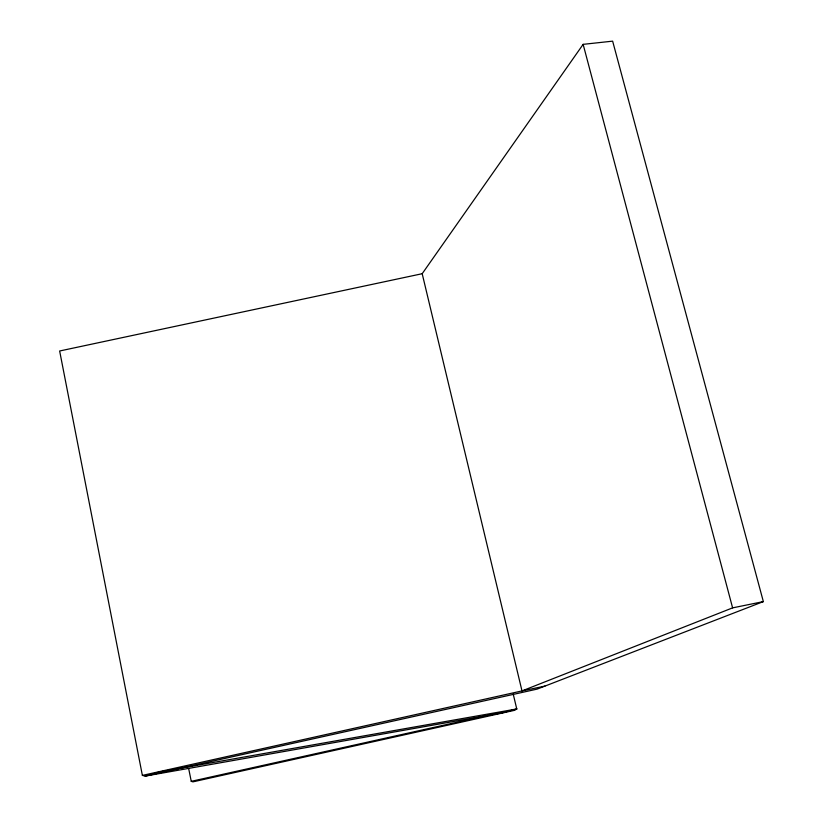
<?xml version="1.0" encoding="UTF-8"?>
<svg xmlns="http://www.w3.org/2000/svg" width="823" height="823" viewBox="0 0 823 823"><rect width="100%" height="100%" fill="white"/><g stroke="black" fill="none" stroke-linecap="round" stroke-linejoin="round"><path stroke-width="1.23" d="M422.189 273.709L583.137 44.349L612.641 41.15L763.353 601.603L537.182 689.098L145.167 776.11L142.379 775.4L59.647 350.989L422.189 273.709L521.998 690.919L544.949 686.094M513.192 693.974L516.762 708.953L514.663 710.3L192.952 781.85L191.245 781.336L188.714 768.733M763.353 601.603L732.604 607.868L521.998 690.919L142.379 775.4M516.762 708.953L502.02 712.883L145.167 776.11L159.641 771.923L516.762 708.953L191.245 781.336M583.137 44.349L732.604 607.868"/></g></svg>
